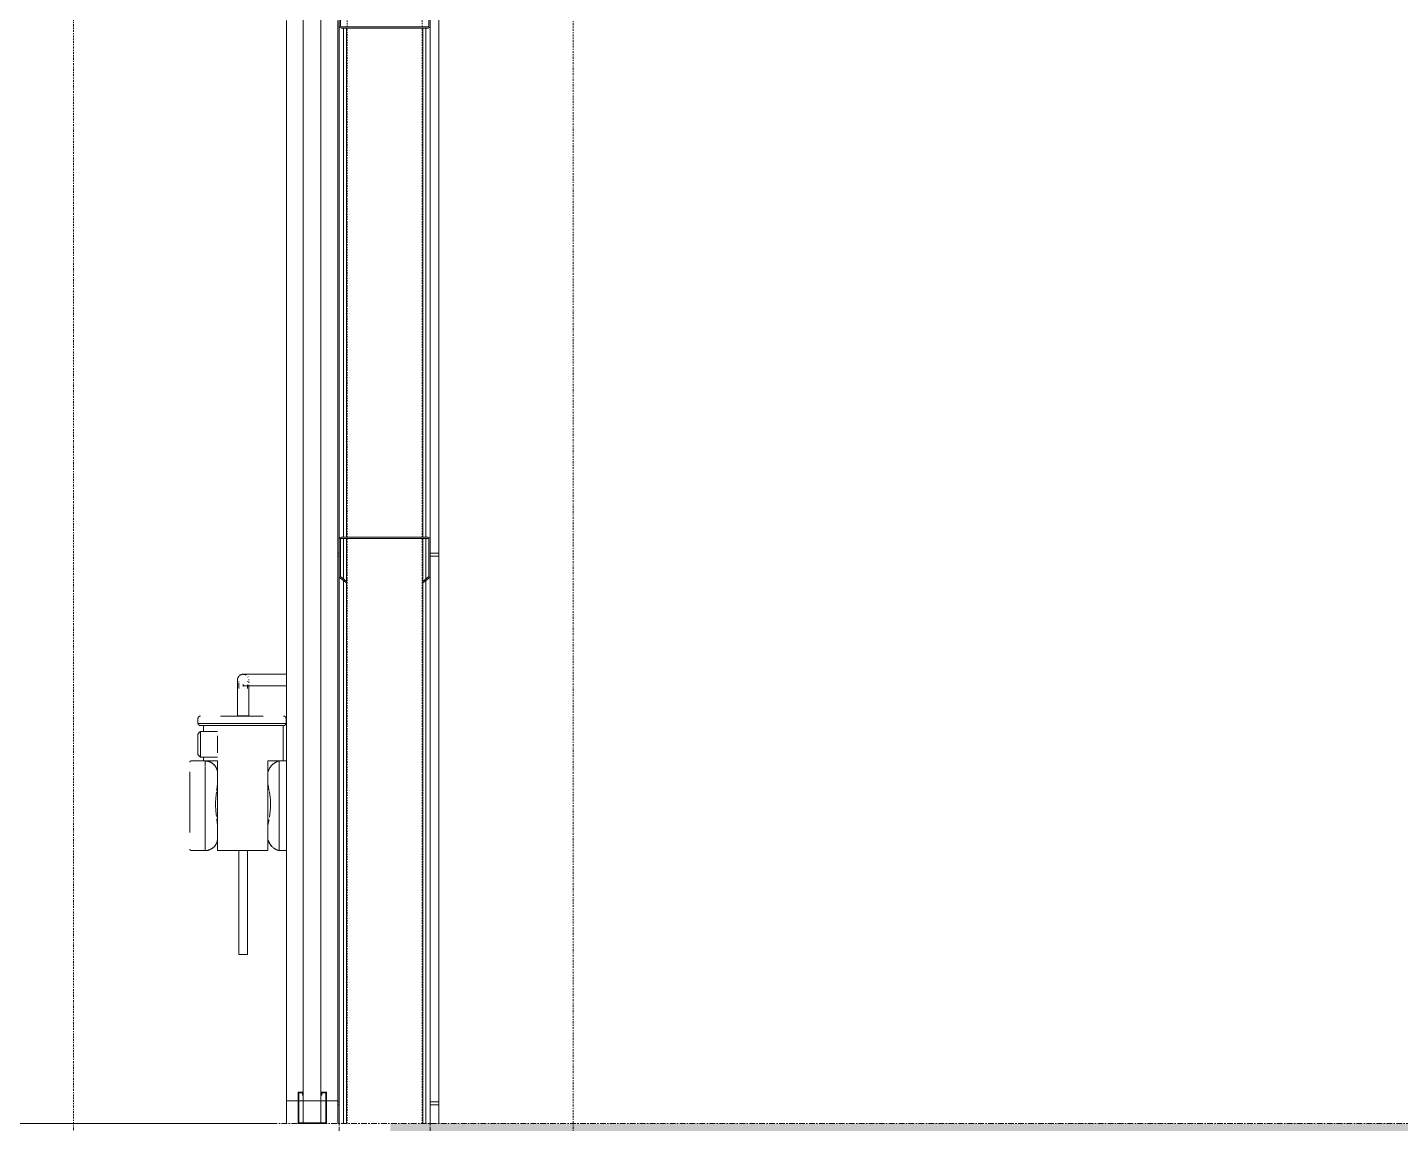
# Model space of a CAD drawing. Header units: inches. Extents: x -23565 to -43, y -324 to 853.
# Drawn here: x -8999.2 to -8878.5, y 0 to 96.4 of the extents above; entities that cross this region are included whole.
import ezdxf

# ---------------------------------------------------------------- set-up
doc = ezdxf.new("R2010")
doc.units = ezdxf.units.IN
doc.header["$MEASUREMENT"] = 0
for name, pattern in [('Dash Dot 3_16_', [0.3125, 0.1875, -0.0625, 0, -0.0625]), ('Grid Line 1_2_', [0.875, 0.5, -0.125, 0.125, -0.125]), ('Hidden 1_8_', [0.1875, 0.125, -0.0625])]:
    doc.linetypes.add(name, pattern=pattern)
for name, color, linetype, lineweight in [('A-ANNO-SYMB', 150, 'Continuous', 9), ('A-FLOR-LEVL', 51, 'Continuous', 9), ('A-FLOR-PATT', 8, 'Continuous', 25), ('A-GLAZ-CWMG', 51, 'Continuous', 13), ('A-WALL', 113, 'Continuous', 13), ('A-WALL-PATT', 111, 'Continuous', 25), ('C-TOPO', 7, 'Continuous', 13), ('P-SANR-FIXT', 6, 'Continuous', 13), ('S-BEAM', 12, 'Continuous', 13), ('S-COLS', 52, 'Continuous', 13), ('S-GRID', 1, 'Continuous', 9)]:
    doc.layers.add(name, color=color, linetype=linetype, lineweight=lineweight)

# ---------------------------------------------------------------- blocks, each defined once
blk = doc.blocks.new('Struct_Xcel_Sports Complex_rvt-4-Building Section - North_South looking West _ Fitness Center')
at = {"layer": 'A-FLOR-PATT', "lineweight": 9}
h = blk.add_hatch(dxfattribs=at)
h.set_pattern_fill('FP_60', color=256, style=0, pattern_type=2)
h.set_pattern_definition([(50, (-21606.15, 72.08), (55.0854, -4.8198), [5.76, -63.36]), (355, (-21606.15, 72.08), (-10.6557, 57.7685), [4.608, -50.688]), (100.451, (-21601.557, 71.68), (44.4295, 52.9487), [4.895, -53.848]), (46.184, (-21606.15, 87.44), (81.9644, -12.712), [8.64, -95.04]), (96.636, (-21599.32, 86.38), (71.7815, 74.8124), [7.343, -80.772]), (351.184, (-21606.15, 87.44), (71.782, 74.8124), [6.912, -76.032]), (21, (-21598.47, 83.6), (45.842, -30.9215), [5.76, -63.36]), (326, (-21598.47, 83.6), (18.687, 55.6915), [4.608, -50.688]), (71.451, (-21594.65, 81.025), (64.529, 24.77), [4.895, -53.848]), (37.5, (-21606.148, 72.082), (0.9339, 25.5668), [2.534, -47.539, 2.534, -48.922, -50.88]), (37.5, (-21606.148, 72.082), (0.9339, 25.5668), [-101.53, 2.534, -48.346]), (7.5, (-21606.148, 72.082), (20.20404, 30.2913), [2.534, -26.803, 2.534, -46.387, -19.392]), (7.5, (-21606.148, 72.082), (20.20404, 30.2913), [-78.259, 2.534, -16.858]), (327.5, (-21623.274, 72.082), (40.9978, -1.7324), [2.534, -16.666, 2.534, -57.37, -79.488]), (327.5, (-21623.274, 72.082), (40.9978, -1.7324), [-79.104, 2.534, -76.954]), (317.5, (-21630.954, 72.082), (44.7889, 7.6878), [2.534, -22.426, 2.534, -37.248, -56.448]), (317.5, (-21630.954, 72.082), (44.7889, 7.6878), [-64.742, 2.534, -53.914])])
h.paths.add_polyline_path([(-21132.3, -6), (-21132.3, 0), (-22790.8, 0), (-22790.8, -6), (-21136.06, -6)], flags=0)
blk = doc.blocks.new('Rectangular Mullion - Profile_Polycarbonate_Lower-1767611-Building Section - North_South looking West _ Fitness Center')
at = {"layer": 'A-GLAZ-CWMG', "color": 7}
for p, q in [((-22798.48, 2.75), (-22798.91, 2.75)), ((-22798.91, 2.75), (-22798.91, 0)), ((-22798.84, 0.06), (-22798.84, 2.69)), ((-22798.84, 2.69), (-22798.54, 2.69)), ((-22798.54, 2.69), (-22798.54, 2.5)), ((-22798.54, 2.5), (-22798.48, 2.5)), ((-22798.48, 2.5), (-22798.48, 2.75)), ((-22796.41, 2.75), (-22796.91, 2.75)), ((-22796.91, 2.75), (-22796.91, 2.5)), ((-22796.91, 2.5), (-22796.84, 2.5)), ((-22796.84, 2.5), (-22796.84, 2.69)), ((-22796.84, 2.69), (-22796.47, 2.69)), ((-22796.47, 2.69), (-22796.47, 0.06)), ((-22796.41, 0), (-22796.41, 2.75)), ((-22798.91, 0), (-22796.41, 0)), ((-22796.47, 0.06), (-22798.84, 0.06))]:
    blk.add_line(p, q, dxfattribs=at)
blk = doc.blocks.new('Rectangular Mullion - Exterior 2_ x 4_5_-1135321-Building Section - North_South looking West _ Fitness Center')
at = {"layer": 'A-GLAZ-CWMG', "color": 8, "lineweight": 9}
for p, q in [((-22798.89, 2), (-22799.93, 2)), ((-22799.93, 2), (-22799.93, 0)), ((-22798.48, 2), (-22798.84, 2)), ((-22796.47, 2), (-22796.91, 2)), ((-22795.43, 2), (-22796.42, 2)), ((-22795.43, 0), (-22795.43, 2))]:
    blk.add_line(p, q, dxfattribs=at)
at = {"layer": 'A-GLAZ-CWMG', "color": 10, "lineweight": 9}
blk.add_line((-22796.91, 2), (-22798.48, 2), dxfattribs=at)
blk = doc.blocks.new('Rectangular Mullion - Exterior 2_ x 4_5_-1142382-Building Section - North_South looking West _ Fitness Center')
at = {"layer": 'A-GLAZ-CWMG', "color": 8, "lineweight": 9}
for p, q in [((-22799.93, 2), (-22799.93, 97)), ((-22795.43, 97), (-22795.43, 2)), ((-22798.89, 2), (-22799.93, 2)), ((-22798.48, 2), (-22798.84, 2)), ((-22796.47, 2), (-22796.91, 2)), ((-22795.43, 2), (-22796.42, 2))]:
    blk.add_line(p, q, dxfattribs=at)
at = {"layer": 'A-GLAZ-CWMG', "color": 10, "lineweight": 9}
blk.add_line((-22796.91, 2), (-22798.48, 2), dxfattribs=at)
blk = doc.blocks.new('Girt_C - 8_D-1665748-Building Section - North_South looking West _ Fitness Center')
at = {"layer": 'S-BEAM', "color": 7}
for p, q in [((-22795.3, 51.37), (-22795.3, 48.05)), ((-22795.19, 48.11), (-22795.19, 51.37)), ((-22787.49, 51.55), (-22795.12, 51.55)), ((-22795.12, 51.45), (-22787.49, 51.45)), ((-22787.41, 51.37), (-22787.41, 48.11)), ((-22787.3, 48.05), (-22787.3, 51.37)), ((-22795.3, 48.05), (-22794.73, 47.57)), ((-22794.66, 47.66), (-22795.19, 48.11)), ((-22794.73, 47.57), (-22794.66, 47.66)), ((-22787.41, 48.11), (-22787.95, 47.66)), ((-22787.95, 47.66), (-22787.88, 47.57)), ((-22787.88, 47.57), (-22787.3, 48.05))]:
    blk.add_line(p, q, dxfattribs=at)
for centre, radius, start, end in [((-22795.12, 51.37), 0.188, 90, 180), ((-22795.12, 51.37), 0.0782, 90, 176.9576), ((-22787.49, 51.37), 0.188, 0, 90), ((-22787.49, 51.37), 0.0782, 2.1227, 90)]:
    blk.add_arc(centre, radius, start, end, dxfattribs=at)
blk = doc.blocks.new('gas_meter-250_cfh_2214 - gas_meter-250_cfh_2214-1353211-Building Section - North_South looking West _ Fitness Center')
at = {"layer": 'P-SANR-FIXT', "color": 8, "lineweight": 9}
for p, q in [((-22804.12, 38.85), (-22804.12, 38.86)), ((-22804.12, 38.85), (-22804.12, 38.85)), ((-22803.37, 38.85), (-22803.37, 38.86)), ((-22803.32, 39.27), (-22803.31, 39.25)), ((-22799.93, 39.5), (-22803.13, 39.5)), ((-22804.24, 38.25), (-22804.24, 35.86)), ((-22803.74, 38.44), (-22803.74, 38.62)), ((-22803.24, 35.86), (-22803.24, 38.25)), ((-22803.13, 38.5), (-22799.93, 38.5)), ((-22807.72, 35.6), (-22807.72, 35.18)), ((-22807.72, 35.18), (-22805.72, 35.18)), ((-22807.65, 35.18), (-22807.72, 35.18)), ((-22801.97, 35.83), (-22805.72, 35.83)), ((-22805.72, 35.18), (-22801.97, 35.18)), ((-22803.74, 35.86), (-22804.24, 35.86)), ((-22803.24, 35.86), (-22803.74, 35.86)), ((-22801.97, 35.18), (-22799.97, 35.18)), ((-22799.97, 35.18), (-22800.04, 35.18)), ((-22799.97, 35.18), (-22799.97, 35.6)), ((-22807.72, 34.24), (-22807.72, 33.72)), ((-22807.72, 33.72), (-22807.72, 34.24)), ((-22805.72, 35), (-22807.56, 35)), ((-22807.56, 35), (-22807.31, 35)), ((-22806, 34.47), (-22807.49, 34.47)), ((-22807.49, 34.47), (-22807.49, 33.72)), ((-22807.24, 35), (-22807.24, 34.47)), ((-22807.24, 35), (-22805.74, 35)), ((-22806, 34.1), (-22806, 33.72)), ((-22801.97, 35), (-22805.72, 35)), ((-22800.13, 35), (-22801.97, 35)), ((-22801.97, 35), (-22800.24, 35)), ((-22800.24, 31.87), (-22800.24, 35)), ((-22800.19, 35), (-22800.13, 35)), ((-22807.72, 32.97), (-22807.72, 33.72)), ((-22807.72, 32.97), (-22807.72, 32.45)), ((-22807.72, 32.45), (-22807.72, 32.97)), ((-22807.49, 33.72), (-22807.49, 32.97)), ((-22807.49, 32.97), (-22807.49, 32.22)), ((-22806, 33.72), (-22806, 32.97)), ((-22806, 32.97), (-22806, 32.6)), ((-22807.08, 31.88), (-22808.31, 31.88)), ((-22807.49, 32.22), (-22806, 32.22)), ((-22807.24, 32.22), (-22807.24, 31.87)), ((-22807.08, 31.41), (-22807.08, 31.88)), ((-22807.08, 31.88), (-22806, 31.88)), ((-22806, 31.88), (-22806, 30.94)), ((-22801.56, 30.9), (-22801.56, 31.88)), ((-22801.56, 31.88), (-22800.58, 31.88)), ((-22799.93, 31.88), (-22800.58, 31.88)), ((-22800.58, 31.88), (-22800.58, 30.94)), ((-22808.43, 30.93), (-22808.43, 25.59)), ((-22807.08, 30.94), (-22807.08, 31.37)), ((-22807.08, 25.6), (-22807.08, 30.94)), ((-22806, 30.94), (-22806, 30.88)), ((-22806, 30.88), (-22806, 29.8)), ((-22801.56, 30.9), (-22801.56, 30.9)), ((-22801.56, 30.88), (-22801.56, 30.89)), ((-22801.56, 29.87), (-22801.56, 30.88)), ((-22800.58, 30.94), (-22800.58, 25.6)), ((-22806, 29.8), (-22806, 27.83)), ((-22801.56, 27.83), (-22801.56, 29.87)), ((-22806, 27.83), (-22806, 26.29)), ((-22801.56, 26.21), (-22801.56, 27.83)), ((-22807.08, 24), (-22807.08, 25.6)), ((-22806, 26.33), (-22806, 25.54)), ((-22806, 25.54), (-22806, 24.94)), ((-22801.56, 25.53), (-22801.56, 26.21)), ((-22801.56, 24.98), (-22801.56, 25.53)), ((-22800.58, 25.6), (-22800.58, 24)), ((-22806, 24.94), (-22806, 24)), ((-22801.56, 24), (-22801.56, 24.98)), ((-22808.31, 24), (-22807.08, 24)), ((-22806.81, 24.08), (-22806.67, 24.08)), ((-22803.74, 24), (-22806, 24)), ((-22804.12, 24), (-22804.12, 14.86)), ((-22801.56, 24), (-22803.74, 24)), ((-22803.37, 14.86), (-22803.37, 24)), ((-22800.81, 24.08), (-22800.77, 24.08)), ((-22800.58, 24), (-22799.93, 24)), ((-22803.74, 14.86), (-22804.12, 14.86)), ((-22803.37, 14.86), (-22803.74, 14.86))]:
    blk.add_line(p, q, dxfattribs=at)
at = {"layer": 'P-SANR-FIXT', "color": 8, "lineweight": 9, "flags": 128}
for points in [[(-22804.24, 39), (-22804.24, 39.02), (-22804.24, 39.04), (-22804.24, 39.06), (-22804.23, 39.08), (-22804.23, 39.1), (-22804.23, 39.12), (-22804.22, 39.14), (-22804.21, 39.16), (-22804.21, 39.18), (-22804.2, 39.19), (-22804.19, 39.21), (-22804.18, 39.23), (-22804.17, 39.25), (-22804.16, 39.27), (-22804.15, 39.28), (-22804.14, 39.3), (-22804.13, 39.31), (-22804.12, 39.33), (-22804.1, 39.34), (-22804.09, 39.36), (-22804.07, 39.37), (-22804.06, 39.39), (-22804.04, 39.4), (-22804.03, 39.41), (-22804.01, 39.42), (-22803.99, 39.43), (-22803.98, 39.44), (-22803.96, 39.45), (-22803.94, 39.46), (-22803.92, 39.47), (-22803.9, 39.47), (-22803.88, 39.48), (-22803.86, 39.48), (-22803.84, 39.49), (-22803.83, 39.49), (-22803.81, 39.5), (-22803.79, 39.5), (-22803.77, 39.5), (-22803.75, 39.5), (-22803.74, 39.5)], [(-22804.24, 38.25), (-22804.24, 38.28), (-22804.24, 38.31), (-22804.24, 38.34), (-22804.24, 38.37), (-22804.24, 38.4), (-22804.24, 38.43), (-22804.24, 38.46), (-22804.24, 38.49), (-22804.24, 38.51), (-22804.24, 38.54), (-22804.24, 38.57), (-22804.24, 38.6), (-22804.24, 38.62), (-22804.24, 38.65), (-22804.24, 38.67), (-22804.24, 38.7), (-22804.24, 38.72), (-22804.24, 38.74), (-22804.24, 38.77), (-22804.24, 38.79), (-22804.24, 38.81), (-22804.24, 38.83), (-22804.24, 38.85), (-22804.24, 38.86), (-22804.24, 38.88), (-22804.24, 38.9), (-22804.24, 38.91), (-22804.24, 38.93), (-22804.24, 38.94), (-22804.24, 38.95), (-22804.24, 38.96), (-22804.24, 38.97), (-22804.24, 38.98), (-22804.24, 38.98), (-22804.24, 38.99), (-22804.24, 38.99), (-22804.24, 39), (-22804.24, 39), (-22804.24, 39)], [(-22804.12, 38.74), (-22804.12, 38.72), (-22804.12, 38.71), (-22804.12, 38.69), (-22804.12, 38.67), (-22804.12, 38.65), (-22804.12, 38.63), (-22804.12, 38.61), (-22804.12, 38.58), (-22804.12, 38.56), (-22804.12, 38.54), (-22804.12, 38.51), (-22804.12, 38.48), (-22804.12, 38.46), (-22804.12, 38.43), (-22804.12, 38.4), (-22804.12, 38.38), (-22804.12, 38.35), (-22804.12, 38.32), (-22804.12, 38.29), (-22804.12, 38.26)], [(-22804.12, 38.28), (-22804.12, 38.32), (-22804.12, 38.35), (-22804.12, 38.39), (-22804.12, 38.42), (-22804.12, 38.45), (-22804.12, 38.48), (-22804.12, 38.51), (-22804.12, 38.54), (-22804.12, 38.57), (-22804.12, 38.6), (-22804.12, 38.63), (-22804.12, 38.65), (-22804.12, 38.67), (-22804.12, 38.7), (-22804.12, 38.72), (-22804.12, 38.74)], [(-22803.74, 39.5), (-22803.72, 39.5), (-22803.7, 39.5), (-22803.68, 39.5), (-22803.66, 39.49), (-22803.64, 39.49), (-22803.62, 39.49), (-22803.6, 39.48), (-22803.58, 39.47), (-22803.56, 39.47), (-22803.55, 39.46), (-22803.53, 39.45), (-22803.51, 39.44), (-22803.49, 39.43), (-22803.47, 39.42)], [(-22803.13, 39.5), (-22803.15, 39.5), (-22803.18, 39.5), (-22803.2, 39.5), (-22803.23, 39.5), (-22803.25, 39.5), (-22803.27, 39.5), (-22803.3, 39.5), (-22803.32, 39.5), (-22803.34, 39.5), (-22803.37, 39.5), (-22803.39, 39.5), (-22803.41, 39.5), (-22803.43, 39.5), (-22803.45, 39.5), (-22803.47, 39.5), (-22803.49, 39.5), (-22803.51, 39.5), (-22803.53, 39.5), (-22803.55, 39.5), (-22803.57, 39.5), (-22803.58, 39.5), (-22803.6, 39.5), (-22803.62, 39.5), (-22803.63, 39.5), (-22803.64, 39.5), (-22803.66, 39.5), (-22803.67, 39.5), (-22803.68, 39.5), (-22803.69, 39.5), (-22803.7, 39.5), (-22803.71, 39.5), (-22803.71, 39.5), (-22803.72, 39.5), (-22803.73, 39.5), (-22803.73, 39.5), (-22803.74, 39.5), (-22803.74, 39.5), (-22803.74, 39.5), (-22803.74, 39.5)], [(-22803.24, 39.03), (-22803.24, 39.01), (-22803.24, 39)], [(-22803.24, 39), (-22803.24, 39), (-22803.24, 39), (-22803.24, 38.99), (-22803.24, 38.99), (-22803.24, 38.99)], [(-22803.24, 38.87), (-22803.24, 38.85), (-22803.24, 38.83), (-22803.24, 38.81), (-22803.24, 38.79), (-22803.24, 38.77), (-22803.24, 38.75)], [(-22803.74, 38.5), (-22803.74, 38.5), (-22803.74, 38.5), (-22803.74, 38.5), (-22803.73, 38.5), (-22803.73, 38.5), (-22803.72, 38.5), (-22803.72, 38.5), (-22803.71, 38.5), (-22803.7, 38.5), (-22803.69, 38.5), (-22803.68, 38.5), (-22803.67, 38.5), (-22803.66, 38.5), (-22803.65, 38.5), (-22803.63, 38.5), (-22803.62, 38.5), (-22803.6, 38.5), (-22803.59, 38.5), (-22803.57, 38.5), (-22803.56, 38.5), (-22803.54, 38.5), (-22803.52, 38.5), (-22803.5, 38.5), (-22803.48, 38.5), (-22803.46, 38.5), (-22803.44, 38.5), (-22803.42, 38.5), (-22803.4, 38.5), (-22803.37, 38.5), (-22803.35, 38.5), (-22803.33, 38.5), (-22803.3, 38.5), (-22803.28, 38.5), (-22803.26, 38.5), (-22803.23, 38.5), (-22803.21, 38.5), (-22803.18, 38.5), (-22803.16, 38.5), (-22803.14, 38.5), (-22803.13, 38.5)], [(-22803.37, 38.48), (-22803.37, 38.5), (-22803.37, 38.53), (-22803.37, 38.55), (-22803.37, 38.58)], [(-22803.37, 38.43), (-22803.37, 38.4), (-22803.37, 38.36), (-22803.37, 38.33), (-22803.37, 38.29)], [(-22803.37, 38.25), (-22803.37, 38.28), (-22803.37, 38.31), (-22803.37, 38.34), (-22803.37, 38.37), (-22803.37, 38.4), (-22803.37, 38.42)], [(-22803.24, 38.58), (-22803.24, 38.55), (-22803.24, 38.52), (-22803.24, 38.49), (-22803.24, 38.47), (-22803.24, 38.44), (-22803.24, 38.41), (-22803.24, 38.38), (-22803.24, 38.35), (-22803.24, 38.32), (-22803.24, 38.29), (-22803.24, 38.26), (-22803.24, 38.25)], [(-22807.72, 35.6), (-22807.72, 35.61), (-22807.72, 35.62), (-22807.72, 35.63), (-22807.72, 35.64), (-22807.72, 35.64), (-22807.71, 35.65), (-22807.71, 35.66), (-22807.71, 35.67), (-22807.7, 35.68), (-22807.7, 35.69), (-22807.7, 35.7), (-22807.69, 35.71), (-22807.69, 35.71), (-22807.68, 35.72), (-22807.68, 35.73), (-22807.67, 35.74), (-22807.67, 35.74), (-22807.66, 35.75), (-22807.66, 35.76), (-22807.65, 35.77), (-22807.64, 35.77), (-22807.64, 35.78), (-22807.63, 35.78), (-22807.62, 35.79), (-22807.61, 35.79), (-22807.6, 35.8), (-22807.6, 35.8), (-22807.59, 35.81), (-22807.58, 35.81), (-22807.57, 35.82), (-22807.56, 35.82), (-22807.55, 35.82), (-22807.54, 35.82), (-22807.54, 35.83), (-22807.53, 35.83), (-22807.52, 35.83), (-22807.51, 35.83), (-22807.5, 35.83), (-22807.49, 35.83), (-22807.49, 35.83)], [(-22807.56, 35), (-22807.57, 35), (-22807.58, 35.01), (-22807.59, 35.01), (-22807.6, 35.02), (-22807.6, 35.02), (-22807.61, 35.02), (-22807.62, 35.03), (-22807.63, 35.04), (-22807.64, 35.04), (-22807.64, 35.05), (-22807.65, 35.05), (-22807.66, 35.06), (-22807.66, 35.07), (-22807.67, 35.08), (-22807.68, 35.08), (-22807.68, 35.09), (-22807.69, 35.1), (-22807.69, 35.11), (-22807.7, 35.12), (-22807.7, 35.12), (-22807.7, 35.13), (-22807.71, 35.14), (-22807.71, 35.15), (-22807.71, 35.16), (-22807.72, 35.17), (-22807.72, 35.18), (-22807.72, 35.18)], [(-22800.2, 35.83), (-22800.19, 35.83), (-22800.18, 35.83), (-22800.17, 35.83), (-22800.17, 35.83), (-22800.16, 35.83), (-22800.15, 35.82), (-22800.14, 35.82), (-22800.13, 35.82), (-22800.12, 35.82), (-22800.11, 35.81), (-22800.1, 35.81), (-22800.1, 35.81), (-22800.09, 35.8), (-22800.08, 35.8), (-22800.07, 35.79), (-22800.06, 35.79), (-22800.06, 35.78), (-22800.05, 35.77), (-22800.04, 35.77), (-22800.04, 35.76), (-22800.03, 35.75), (-22800.02, 35.75), (-22800.02, 35.74), (-22800.01, 35.73), (-22800.01, 35.72), (-22800, 35.72), (-22800, 35.71), (-22799.99, 35.7), (-22799.99, 35.69), (-22799.99, 35.68), (-22799.98, 35.67), (-22799.98, 35.67), (-22799.98, 35.66), (-22799.97, 35.65), (-22799.97, 35.64), (-22799.97, 35.63), (-22799.97, 35.62), (-22799.97, 35.61), (-22799.97, 35.6), (-22799.97, 35.6)], [(-22799.97, 35.18), (-22799.97, 35.17), (-22799.97, 35.16), (-22799.98, 35.15), (-22799.98, 35.14), (-22799.98, 35.13), (-22799.99, 35.13), (-22799.99, 35.12), (-22800, 35.11), (-22800, 35.1), (-22800.01, 35.09), (-22800.01, 35.08), (-22800.02, 35.08), (-22800.03, 35.07), (-22800.03, 35.06), (-22800.04, 35.06), (-22800.05, 35.05), (-22800.05, 35.04), (-22800.06, 35.04), (-22800.07, 35.03), (-22800.08, 35.03), (-22800.08, 35.02), (-22800.09, 35.02), (-22800.1, 35.01), (-22800.11, 35.01), (-22800.12, 35), (-22800.13, 35), (-22800.13, 35)], [(-22807.72, 34.24), (-22807.7, 34.27), (-22807.68, 34.3), (-22807.65, 34.33), (-22807.63, 34.35), (-22807.6, 34.38), (-22807.58, 34.4), (-22807.55, 34.43), (-22807.52, 34.45), (-22807.49, 34.47)], [(-22808.43, 31.76), (-22808.43, 31.77), (-22808.43, 31.77), (-22808.43, 31.77), (-22808.43, 31.78), (-22808.43, 31.78), (-22808.42, 31.79), (-22808.42, 31.79), (-22808.42, 31.8), (-22808.42, 31.8), (-22808.42, 31.81), (-22808.42, 31.81), (-22808.42, 31.82), (-22808.41, 31.82), (-22808.41, 31.82), (-22808.41, 31.83), (-22808.41, 31.83), (-22808.4, 31.83), (-22808.4, 31.84), (-22808.4, 31.84), (-22808.39, 31.85), (-22808.39, 31.85), (-22808.39, 31.85), (-22808.38, 31.85), (-22808.38, 31.86), (-22808.37, 31.86), (-22808.37, 31.86), (-22808.37, 31.86), (-22808.36, 31.87), (-22808.36, 31.87), (-22808.35, 31.87), (-22808.35, 31.87), (-22808.34, 31.87), (-22808.34, 31.87), (-22808.34, 31.88), (-22808.33, 31.88), (-22808.33, 31.88), (-22808.32, 31.88), (-22808.32, 31.88), (-22808.31, 31.88)], [(-22807.49, 32.22), (-22807.52, 32.24), (-22807.55, 32.26), (-22807.58, 32.29), (-22807.6, 32.31), (-22807.63, 32.34), (-22807.65, 32.36), (-22807.68, 32.39), (-22807.7, 32.42), (-22807.72, 32.45)], [(-22808.31, 24), (-22808.32, 24), (-22808.32, 24), (-22808.32, 24), (-22808.33, 24), (-22808.33, 24), (-22808.34, 24), (-22808.34, 24), (-22808.35, 24.01), (-22808.35, 24.01), (-22808.36, 24.01), (-22808.36, 24.01), (-22808.37, 24.01), (-22808.37, 24.02), (-22808.37, 24.02), (-22808.38, 24.02), (-22808.38, 24.02), (-22808.38, 24.03), (-22808.39, 24.03), (-22808.39, 24.03), (-22808.4, 24.04), (-22808.4, 24.04), (-22808.4, 24.04), (-22808.4, 24.05), (-22808.41, 24.05), (-22808.41, 24.05), (-22808.41, 24.06), (-22808.41, 24.06), (-22808.42, 24.07), (-22808.42, 24.07), (-22808.42, 24.08), (-22808.42, 24.08), (-22808.42, 24.08), (-22808.42, 24.09), (-22808.43, 24.09), (-22808.43, 24.1), (-22808.43, 24.1), (-22808.43, 24.11), (-22808.43, 24.11), (-22808.43, 24.12), (-22808.43, 24.12)]]:
    blk.add_lwpolyline(points, dxfattribs=at)
at = {"layer": 'P-SANR-FIXT', "color": 8, "lineweight": 9}
for points, knots in [([(-22806, 30.94), (-22806.01, 31), (-22806.03, 31.08), (-22806.07, 31.18), (-22806.1, 31.25), (-22806.13, 31.32), (-22806.17, 31.39), (-22806.21, 31.45), (-22806.26, 31.5), (-22806.31, 31.55), (-22806.35, 31.6), (-22806.4, 31.64), (-22806.45, 31.68), (-22806.5, 31.71), (-22806.55, 31.74), (-22806.6, 31.76), (-22806.65, 31.79), (-22806.71, 31.81), (-22806.76, 31.83), (-22806.8, 31.84), (-22806.84, 31.85), (-22806.89, 31.86), (-22806.95, 31.87), (-22807.01, 31.88), (-22807.05, 31.88), (-22807.08, 31.88)], [0, 0, 0, 0, 0.071429, 0.107143, 0.142857, 0.178571, 0.214286, 0.25, 0.285714, 0.321429, 0.357143, 0.392857, 0.428571, 0.464286, 0.5, 0.535714, 0.571429, 0.625, 0.678571, 0.705357, 0.732143, 0.785714, 0.839286, 0.892857, 1, 1, 1, 1]), ([(-22806.19, 31.42), (-22806.2, 31.42), (-22806.21, 31.44), (-22806.22, 31.46), (-22806.25, 31.49), (-22806.27, 31.52), (-22806.29, 31.53), (-22806.29, 31.54)], [0.25, 0.25, 0.25, 0.25, 0.265625, 0.28125, 0.3125, 0.34375, 0.375, 0.375, 0.375, 0.375]), ([(-22806.29, 31.54), (-22806.29, 31.53), (-22806.27, 31.52), (-22806.25, 31.49), (-22806.22, 31.46), (-22806.21, 31.44), (-22806.2, 31.42), (-22806.19, 31.42)], [0.625, 0.625, 0.625, 0.625, 0.65625, 0.6875, 0.71875, 0.734375, 0.75, 0.75, 0.75, 0.75]), ([(-22800.58, 31.88), (-22800.61, 31.87), (-22800.67, 31.86), (-22800.75, 31.82), (-22800.82, 31.79), (-22800.88, 31.77), (-22800.93, 31.74), (-22800.99, 31.7), (-22801.04, 31.66), (-22801.1, 31.62), (-22801.15, 31.58), (-22801.19, 31.54), (-22801.22, 31.51), (-22801.27, 31.46), (-22801.34, 31.37), (-22801.41, 31.27), (-22801.46, 31.17), (-22801.51, 31.06), (-22801.54, 30.96), (-22801.56, 30.9)], [0, 0, 0, 0, 0.1, 0.2, 0.25, 0.3, 0.35, 0.4, 0.45, 0.5, 0.55, 0.575, 0.6, 0.65, 0.7, 0.8, 0.85, 0.9, 1, 1, 1, 1]), ([(-22801.31, 31.41), (-22801.3, 31.41), (-22801.29, 31.43), (-22801.27, 31.45), (-22801.24, 31.48), (-22801.21, 31.51), (-22801.2, 31.53), (-22801.19, 31.54)], [0.25, 0.25, 0.25, 0.25, 0.265625, 0.28125, 0.3125, 0.34375, 0.375, 0.375, 0.375, 0.375]), ([(-22801.19, 31.54), (-22801.2, 31.53), (-22801.21, 31.51), (-22801.24, 31.48), (-22801.27, 31.45), (-22801.29, 31.43), (-22801.3, 31.41), (-22801.31, 31.41)], [0.625, 0.625, 0.625, 0.625, 0.65625, 0.6875, 0.71875, 0.734375, 0.75, 0.75, 0.75, 0.75]), ([(-22806, 30.94), (-22806.01, 30.99), (-22806.03, 31.07), (-22806.06, 31.16), (-22806.07, 31.2), (-22806.08, 31.22)], [0, 0, 0, 0, 0.0625, 0.09375, 0.125, 0.125, 0.125, 0.125]), ([(-22801.45, 31.19), (-22801.46, 31.17), (-22801.48, 31.13), (-22801.52, 31.03), (-22801.54, 30.96), (-22801.56, 30.9)], [0.875, 0.875, 0.875, 0.875, 0.90625, 0.9375, 1, 1, 1, 1]), ([(-22806.16, 27.83), (-22806.17, 28.01), (-22806.17, 28.27), (-22806.15, 28.56), (-22806.13, 28.73), (-22806.12, 28.86), (-22806.1, 28.98), (-22806.09, 29.07), (-22806.08, 29.12), (-22806.08, 29.13)], [0, 0, 0, 0, 0.25, 0.375, 0.4375, 0.5, 0.5625, 0.625, 0.6418325, 0.6418325, 0.6418325, 0.6418325]), ([(-22806.07, 29.23), (-22806.06, 29.27), (-22806.05, 29.38), (-22806.03, 29.57), (-22806.01, 29.72), (-22806, 29.8)], [0.6909841, 0.6909841, 0.6909841, 0.6909841, 0.75, 0.875, 1, 1, 1, 1]), ([(-22801.56, 29.87), (-22801.55, 29.8), (-22801.52, 29.64), (-22801.49, 29.44), (-22801.47, 29.32), (-22801.46, 29.28)], [0, 0, 0, 0, 0.125, 0.25, 0.3106526, 0.3106526, 0.3106526, 0.3106526]), ([(-22801.44, 29.19), (-22801.44, 29.18), (-22801.43, 29.12), (-22801.41, 29.03), (-22801.39, 28.9), (-22801.38, 28.77), (-22801.36, 28.6), (-22801.33, 28.29), (-22801.33, 28.01), (-22801.34, 27.83)], [0.3586078, 0.3586078, 0.3586078, 0.3586078, 0.375, 0.4375, 0.5, 0.5625, 0.625, 0.75, 1, 1, 1, 1]), ([(-22806.08, 26.99), (-22806.08, 27), (-22806.1, 27.11), (-22806.12, 27.3), (-22806.15, 27.57), (-22806.16, 27.74), (-22806.16, 27.83)], [0.4646636, 0.4646636, 0.4646636, 0.4646636, 0.5, 0.6666667, 0.8333333, 1, 1, 1, 1]), ([(-22801.34, 27.83), (-22801.34, 27.74), (-22801.36, 27.55), (-22801.39, 27.27), (-22801.42, 27.07), (-22801.44, 26.95), (-22801.44, 26.93)], [0, 0, 0, 0, 0.1666667, 0.3333333, 0.5, 0.5409824, 0.5409824, 0.5409824, 0.5409824]), ([(-22807.08, 24), (-22807.06, 24), (-22807.02, 24), (-22806.95, 24.01), (-22806.9, 24.02), (-22806.85, 24.02), (-22806.81, 24.03), (-22806.76, 24.05), (-22806.71, 24.07), (-22806.66, 24.09), (-22806.61, 24.11), (-22806.58, 24.12), (-22806.55, 24.14), (-22806.52, 24.16), (-22806.48, 24.18), (-22806.43, 24.21), (-22806.39, 24.25), (-22806.35, 24.28), (-22806.32, 24.31), (-22806.29, 24.34), (-22806.26, 24.38), (-22806.21, 24.43), (-22806.16, 24.5), (-22806.12, 24.58), (-22806.08, 24.66), (-22806.04, 24.77), (-22806.01, 24.87), (-22806, 24.94)], [0, 0, 0, 0, 0.083333, 0.166667, 0.208333, 0.25, 0.291667, 0.333333, 0.375, 0.416667, 0.458333, 0.479167, 0.5, 0.520833, 0.541667, 0.583333, 0.625, 0.645833, 0.666667, 0.6875, 0.708333, 0.75, 0.791667, 0.833333, 0.875, 0.916667, 1, 1, 1, 1]), ([(-22806.42, 24.22), (-22806.43, 24.22), (-22806.44, 24.21), (-22806.47, 24.19), (-22806.5, 24.17), (-22806.52, 24.16), (-22806.52, 24.16)], [0.3, 0.3, 0.3, 0.3, 0.3125, 0.325, 0.35, 0.35763864, 0.35763864, 0.35763864, 0.35763864]), ([(-22806.52, 24.16), (-22806.52, 24.16), (-22806.5, 24.17), (-22806.47, 24.19), (-22806.44, 24.21), (-22806.43, 24.22), (-22806.42, 24.22)], [0.64247023, 0.64247023, 0.64247023, 0.64247023, 0.65, 0.675, 0.6875, 0.7, 0.7, 0.7, 0.7]), ([(-22806.24, 24.39), (-22806.23, 24.41), (-22806.2, 24.45), (-22806.17, 24.49), (-22806.16, 24.51), (-22806.16, 24.51)], [0.8, 0.8, 0.8, 0.8, 0.825, 0.85, 0.85206056, 0.85206056, 0.85206056, 0.85206056]), ([(-22801.56, 24.98), (-22801.54, 24.91), (-22801.51, 24.82), (-22801.46, 24.71), (-22801.41, 24.61), (-22801.34, 24.51), (-22801.27, 24.42), (-22801.2, 24.35), (-22801.13, 24.28), (-22801.06, 24.23), (-22801.01, 24.19), (-22800.98, 24.17), (-22800.94, 24.15), (-22800.88, 24.11), (-22800.8, 24.07), (-22800.7, 24.03), (-22800.63, 24.01), (-22800.58, 24)], [0, 0, 0, 0, 0.1, 0.15, 0.2, 0.3, 0.35, 0.4, 0.475, 0.55, 0.5875, 0.60625, 0.625, 0.7, 0.775, 0.85, 1, 1, 1, 1]), ([(-22801.37, 24.56), (-22801.36, 24.55), (-22801.34, 24.52), (-22801.31, 24.47), (-22801.27, 24.43), (-22801.26, 24.41)], [0.1389599, 0.1389599, 0.1389599, 0.1389599, 0.15, 0.175, 0.2, 0.2, 0.2, 0.2])]:
    blk.add_open_spline(points, degree=3, knots=knots, dxfattribs=at)
for points in [[(-22806, 26.29), (-22806.01, 26.37), (-22806.03, 26.53), (-22806.05, 26.7), (-22806.06, 26.78)], [(-22801.48, 26.73), (-22801.49, 26.64), (-22801.52, 26.46), (-22801.55, 26.29), (-22801.56, 26.21)], [(-22806.09, 24.63), (-22806.07, 24.68), (-22806.04, 24.77), (-22806.01, 24.88), (-22806, 24.94)], [(-22801.56, 24.98), (-22801.54, 24.92), (-22801.51, 24.81), (-22801.46, 24.71), (-22801.43, 24.66)]]:
    blk.add_open_spline(points, degree=3, dxfattribs=at)
blk = doc.blocks.new('C-Channel-Column - C8X13_7-1665977-Building Section - North_South looking West _ Fitness Center')
at = {"layer": 'S-COLS', "color": 8, "linetype": 'Hidden 1_8_', "lineweight": 9}
for p, q in [((-22794.59, 96.42), (-22794.59, 142.44)), ((-22788.02, 96.43), (-22788.02, 142.44)), ((-22794.59, 51.55), (-22794.59, 96.32)), ((-22788.02, 51.55), (-22788.02, 96.33)), ((-22794.59, 0), (-22794.59, 51.45)), ((-22788.02, 0), (-22788.02, 51.45))]:
    blk.add_line(p, q, dxfattribs=at)
blk = doc.blocks.new('Girt_C - 8_D-1777781-Building Section - North_South looking West _ Fitness Center')
at = {"layer": 'S-BEAM', "lineweight": 9}
h = blk.add_hatch(dxfattribs=at)
h.set_pattern_fill('FP_54', color=8, style=0, pattern_type=2)
h.set_pattern_definition([(45, (-21606.148, 72.082), (-19.007, 19.007), []), (45, (-21606.148, 100.882), (-19.007, 19.007), [])])
h.paths.add_polyline_path([(-22795.12, 96.32), (-22787.49, 96.32), (-22787.49, 96.43), (-22795.12, 96.43)], flags=0)
h.paths.add_polyline_path([(-22787.41, 96.5), (-22787.3, 96.51), (-22787.3, 99.82), (-22787.88, 100.3), (-22787.95, 100.22), (-22787.41, 99.77)], flags=0)
h.paths.add_polyline_path([(-22795.19, 96.5), (-22795.19, 99.77), (-22794.66, 100.22), (-22794.73, 100.3), (-22795.3, 99.82), (-22795.3, 96.51)], flags=0)
at = {"layer": 'S-BEAM', "color": 7}
for p, q in [((-22794.73, 100.3), (-22795.3, 99.82)), ((-22795.19, 99.77), (-22794.66, 100.22)), ((-22794.66, 100.22), (-22794.73, 100.3)), ((-22787.88, 100.3), (-22787.95, 100.22)), ((-22787.95, 100.22), (-22787.41, 99.77)), ((-22787.3, 99.82), (-22787.88, 100.3)), ((-22795.3, 99.82), (-22795.3, 96.51)), ((-22795.19, 96.5), (-22795.19, 99.77)), ((-22787.41, 99.77), (-22787.41, 96.5)), ((-22787.3, 96.51), (-22787.3, 99.82)), ((-22787.49, 96.43), (-22795.12, 96.43)), ((-22795.12, 96.32), (-22787.49, 96.32))]:
    blk.add_line(p, q, dxfattribs=at)
for centre, radius, start, end in [((-22795.12, 96.51), 0.188, 180, 270), ((-22795.12, 96.51), 0.0782, 182.1227, 270), ((-22787.49, 96.51), 0.188, 270, 0), ((-22787.49, 96.51), 0.0782, 270, 356.9576)]:
    blk.add_arc(centre, radius, start, end, dxfattribs=at)

msp = doc.modelspace()

# ---------------------------------------------------------------- hatches: boundary and pattern name
at = {"layer": 'A-WALL-PATT', "lineweight": 9}
h = msp.add_hatch(dxfattribs=at)
h.set_pattern_fill('FP_6', color=8, style=0, pattern_type=2)
h.set_pattern_definition([(90, (-23337.7, 677.25), (-193, -193), [48, -145]), (180, (-23337.7, 677.25), (-2e-14, -193), [96, -97]), (270, (-23433.7, 725.25), (-193, -193), [48, -145]), (180, (-23337.7, 725.25), (-2e-14, -193), [96, -97]), (270, (-23434.2, 725.25), (-193, -193), [48, -145]), (180, (-23434.2, 725.25), (-2e-14, -193), [96, -97]), (90, (-23530.2, 677.25), (-193, -193), [48, -145]), (180, (-23434.2, 677.25), (-2e-14, -193), [96, -97]), (90, (-23385.46, 725.5), (-193, -193), [48, -145]), (180, (-23337.33, 725.5), (-2e-14, -193), [48.125, -144.875]), (180, (-23337.33, 773.5), (-2e-14, -193), [48.125, -144.875]), (90, (-23481.96, 725.5), (-193, -193), [48, -145]), (180, (-23385.96, 725.5), (-2e-14, -193), [96, -97]), (270, (-23385.96, 773.5), (-193, -193), [48, -145]), (180, (-23385.96, 773.5), (-2e-14, -193), [96, -97]), (180, (-23482.46, 725.5), (-2e-14, -193), [48, -145]), (270, (-23482.46, 773.5), (-193, -193), [48, -145]), (180, (-23482.46, 773.5), (-2e-14, -193), [48, -145]), (90, (-23337.7, 773.75), (-193, -193), [48, -145]), (180, (-23337.7, 773.75), (-2e-14, -193), [96, -97]), (270, (-23433.7, 821.75), (-193, -193), [48, -145]), (180, (-23337.7, 821.75), (-2e-14, -193), [96, -97]), (270, (-23434.2, 821.75), (-193, -193), [48, -145]), (180, (-23434.2, 821.75), (-2e-14, -193), [96, -97]), (90, (-23530.2, 773.75), (-193, -193), [48, -145]), (180, (-23434.2, 773.75), (-2e-14, -193), [96, -97]), (90, (-23385.46, 822), (-193, -193), [48, -145]), (180, (-23337.33, 822), (-2e-14, -193), [48.125, -144.875]), (180, (-23337.33, 870), (-2e-14, -193), [48.125, -144.875]), (90, (-23481.96, 822), (-193, -193), [48, -145]), (180, (-23385.96, 822), (-2e-14, -193), [96, -97]), (270, (-23385.96, 870), (-193, -193), [48, -145]), (180, (-23385.96, 870), (-2e-14, -193), [96, -97]), (180, (-23482.46, 822), (-2e-14, -193), [48, -145]), (270, (-23482.46, 870), (-193, -193), [48, -145]), (180, (-23482.46, 870), (-2e-14, -193), [48, -145])])
h.paths.add_polyline_path([(-8971.77195, 0), (-8971.77195, 142.4375), (-8971.58445, 142.4375), (-8971.57695, 142.54688), (-8963.95939, 142.54688), (-8963.87288, 142.4375), (-8963.77195, 142.4375), (-8963.77195, 0), (-8963.02195, 0), (-8963.02195, 144.67524), (-8963.77195, 144.64399), (-8963.77195, 142.625), (-8963.88132, 142.6209), (-8963.88132, 144.63943), (-8971.66257, 144.31066), (-8971.67101, 142.62235), (-8971.77195, 142.625), (-8971.77195, 146.5), (-8975.08445, 146.36198), (-8975.08445, 145.5), (-8971.89695, 145.5), (-8971.89695, 0)], flags=0)
h.paths.add_polyline_path([(-8975.08445, 153.86849), (-8971.77195, 154.00651), (-8971.77195, 155.44531), (-8975.08445, 155.36979)], flags=0)
h.paths.add_polyline_path([(-8975.08445, 157.37152), (-8963.02195, 157.87413), (-8963.02195, 188.72048), (-8975.08445, 188.72048), (-8975.08445, 162.35675)], flags=0)

# ---------------------------------------------------------------- linework, layer by layer
at = {"layer": 'A-ANNO-SYMB', "linetype": 'Dash Dot 3_16_'}
for p, q in [((-8995.13689, 168.31755), (-8995.13689, -11.18477)), ((-8951.19234, -11.18477), (-8951.19234, 168.31755))]:
    msp.add_line(p, q, dxfattribs=at)
at = {"layer": 'A-FLOR-LEVL', "linetype": 'Grid Line 1_2_'}
msp.add_line((-9403.84024, 0), (-6353.55665, 0), dxfattribs=at)
at = {"layer": 'A-WALL', "color": 7}
for p, q in [((-8974.94947, 145.4375), (-8974.94947, 0.0625)), ((-8973.37467, 0.0625), (-8973.37467, 145.4375)), ((-8974.94947, 0.0625), (-8973.37467, 0.0625))]:
    msp.add_line(p, q, dxfattribs=at)
at = {"layer": 'A-WALL', "color": 8, "lineweight": 9}
msp.add_line((-8963.02195, 144.67524), (-8963.02195, 0), dxfattribs=at)
at = {"layer": 'C-TOPO', "color": 8, "lineweight": 9}
for p, q in [((-9037.20742, 0), (-8993.62099, 0)), ((-8991.39589, 0), (-8993.62099, 0)), ((-8991.39589, 0), (-8989.67177, 0)), ((-8989.67177, 0), (-8977.27195, 0))]:
    msp.add_line(p, q, dxfattribs=at)
at = {"layer": 'C-TOPO'}
for p, q in [((-8993.61997, 0), (-9037.20728, 0)), ((-8991.39497, 0), (-8993.61997, 0)), ((-8989.67126, 0), (-8991.39497, 0)), ((-8977.27195, 0), (-8989.67126, 0))]:
    msp.add_line(p, q, dxfattribs=at)
at = {"layer": 'S-COLS', "color": 8, "lineweight": 9}
for p, q in [((-8971.77195, 51.36719), (-8971.77195, 96.50781)), ((-8971.38195, 51.55178), (-8971.38195, 96.32031)), ((-8971.38195, 51.55178), (-8971.38195, 96.32031)), ((-8971.12109, 51.54804), (-8971.12109, 96.32031)), ((-8964.4228, 96.32696), (-8964.4228, 51.55469)), ((-8964.16195, 96.32322), (-8964.16195, 51.55469)), ((-8964.16195, 51.55469), (-8964.16195, 96.32322)), ((-8963.77195, 51.36719), (-8963.77195, 96.50781)), ((-8971.38195, 47.87022), (-8971.38195, 51.44531)), ((-8971.38195, 47.87022), (-8971.38195, 51.44531)), ((-8971.12109, 0), (-8971.12109, 51.44531)), ((-8964.4228, 51.45196), (-8964.4228, 0)), ((-8964.16195, 51.44822), (-8964.16195, 47.87022)), ((-8964.16195, 47.87022), (-8964.16195, 51.44822)), ((-8971.77195, 0), (-8971.77195, 48.05469)), ((-8971.38195, 0), (-8971.38195, 47.72744)), ((-8971.38195, 0), (-8971.38195, 47.72744)), ((-8964.16195, 47.72744), (-8964.16195, 0)), ((-8964.16195, 0), (-8964.16195, 47.72744)), ((-8963.77195, 0), (-8963.77195, 48.05469))]:
    msp.add_line(p, q, dxfattribs=at)
at = {"layer": 'S-GRID', "linetype": 'Grid Line 1_2_'}
for p, q in [((-8971.77195, -293.03588), (-8971.77195, 738.65708)), ((-8971.77195, -293.03588), (-8971.77195, 738.65708)), ((-8963.77195, -293.03588), (-8963.77195, 738.65708)), ((-8963.77195, -293.03588), (-8963.77195, 738.65708))]:
    msp.add_line(p, q, dxfattribs=at)

# ---------------------------------------------------------------- block references
at = {"color": 250, "lineweight": 5}
msp.add_blockref('Struct_Xcel_Sports Complex_rvt-4-Building Section - North_South looking West _ Fitness Center', (13823.53087, 0), dxfattribs=at)
at = {"layer": 'A-GLAZ-CWMG', "color": 8, "lineweight": 9}
for name in ['Rectangular Mullion - Exterior 2_ x 4_5_-1142382-Building Section - North_South looking West _ Fitness Center', 'Rectangular Mullion - Profile_Polycarbonate_Lower-1767611-Building Section - North_South looking West _ Fitness Center', 'Rectangular Mullion - Exterior 2_ x 4_5_-1135321-Building Section - North_South looking West _ Fitness Center']:
    msp.add_blockref(name, (13823.53087, 0), dxfattribs=at)
at = {"layer": 'P-SANR-FIXT', "color": 8, "lineweight": 9}
msp.add_blockref('gas_meter-250_cfh_2214 - gas_meter-250_cfh_2214-1353211-Building Section - North_South looking West _ Fitness Center', (13823.53087, 0), dxfattribs=at)
at = {"layer": 'S-BEAM', "color": 8, "lineweight": 9}
for name in ['Girt_C - 8_D-1777781-Building Section - North_South looking West _ Fitness Center', 'Girt_C - 8_D-1665748-Building Section - North_South looking West _ Fitness Center']:
    msp.add_blockref(name, (13823.53087, 0), dxfattribs=at)
at = {"layer": 'S-COLS', "color": 8, "linetype": 'Hidden 1_8_', "lineweight": 9}
msp.add_blockref('C-Channel-Column - C8X13_7-1665977-Building Section - North_South looking West _ Fitness Center', (13823.53087, 0), dxfattribs=at)

doc.saveas('drawing.dxf')
